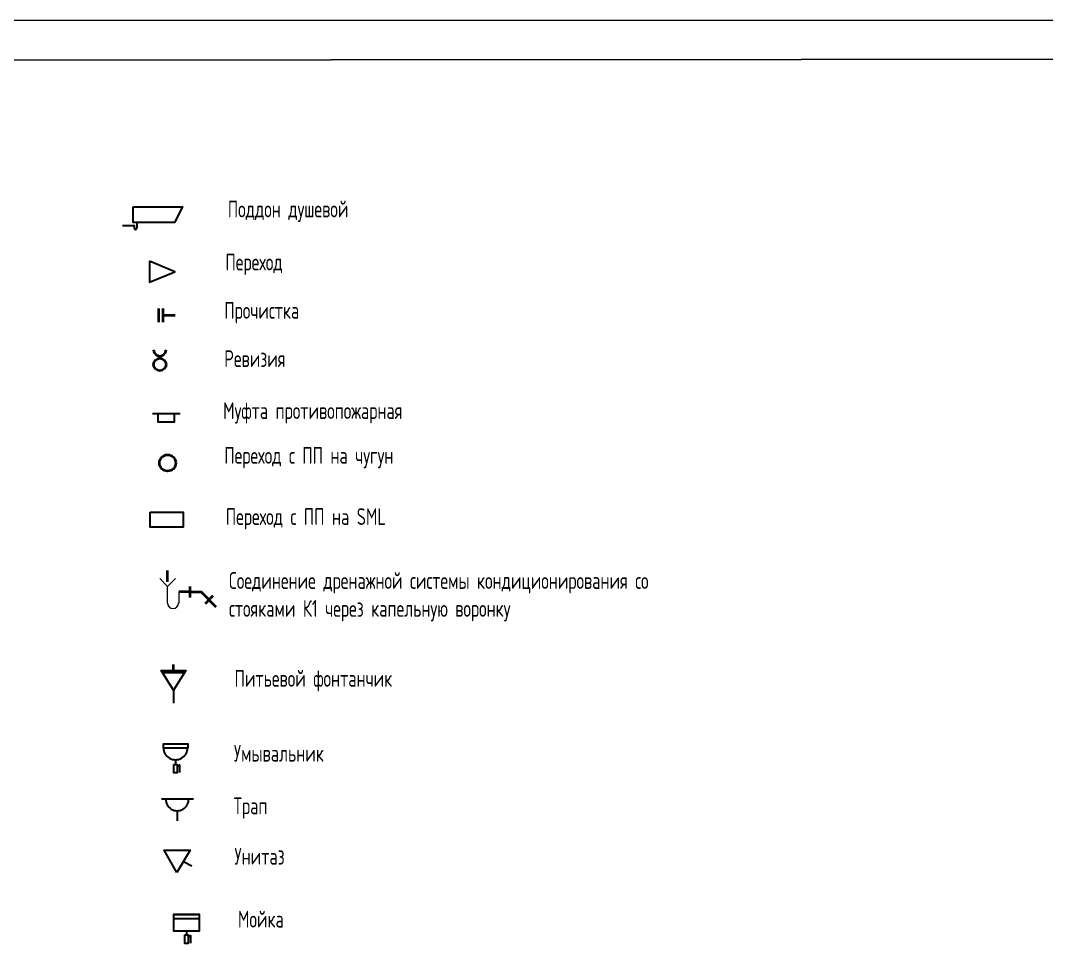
# Model space of a CAD drawing. Header units: millimetres. Extents: x -8689834 to 9420486, y -73560 to 166298.
# Drawn here: x -223147 to -204759, y -73560 to -57016 of the extents above; entities that cross this region are included whole.
import ezdxf

# ---------------------------------------------------------------- set-up
doc = ezdxf.new("R2010")
doc.units = ezdxf.units.MM
doc.header["$MEASUREMENT"] = 0
for name, color, linetype in [('PDF __Арматура', 7, 'Continuous'), ('PDF __ВК-В1', 5, 'Continuous'), ('PDF __ВК-переход с пл. на чуг.', 1, 'Continuous'), ('PDF __ВК-переход с ПП на  SML', 3, 'Continuous'), ('PDF __ВК-питьевой фонтанчик', 7, 'Continuous'), ('PDF __ВК-противопожарные муфты', 1, 'Continuous'), ('PDF __ВК-стены', 7, 'Continuous'), ('PDF __К14', 3, 'Continuous'), ('PDF __Санпр', 7, 'Continuous'), ('PDF __Сантехника', 7, 'Continuous'), ('PDF _TEKSTBK', 7, 'Continuous')]:
    doc.layers.add(name, color=color, linetype=linetype)
doc.layers.add('PDF __ВК-К1', color=7, linetype='Continuous', true_color=0xb80000)
doc.layers.add('ВК_канализация', color=32, linetype='Continuous', lineweight=15)
doc.styles.add('ISOCPEUR', font='isocpeur.ttf', dxfattribs={"width": 0.7})

msp = doc.modelspace()

# ---------------------------------------------------------------- linework, layer by layer
at = {"layer": 'PDF __Арматура', "lineweight": 30}
msp.add_lwpolyline([(-220834.4, -61329), (-220834.4, -61705.8), (-220381.5, -61519.5)], close=True, dxfattribs=at)
at = {"layer": 'PDF __ВК-В1', "lineweight": 40}
msp.add_lwpolyline([(-220404.6, -68666.2), (-220404.6, -68556.1)], dxfattribs=at)
at = {"layer": 'PDF __ВК-К1', "lineweight": 40}
for points in [[(-220669.3, -62425.4), (-220669.3, -62179.9)], [(-220588.9, -62425.4), (-220588.9, -62179.9)], [(-220373, -62302.6), (-220588.9, -62302.6)], [(-220648.2, -63030.7), (-220648.2, -63068.8)], [(-220110.6, -67259.5), (-220309.5, -67259.5)], [(-220110.6, -67158), (-220110.6, -67356.9)], [(-220110.6, -67259.5), (-219911.6, -67259.5), (-219644.9, -67526.2)], [(-219700, -67327.3), (-219839.7, -67471.2)]]:
    msp.add_lwpolyline(points, dxfattribs=at)
msp.add_circle((-220650.3, -63181), 112.2, dxfattribs=at)
msp.add_arc((-220650.3, -62918.6), 112.2, 179.99999, 0.00001, dxfattribs=at)
at = {"layer": 'PDF __ВК-переход с пл. на чуг.', "lineweight": 40}
msp.add_circle((-220510.6, -64946.2), 146, dxfattribs=at)
at = {"layer": 'PDF __ВК-переход с ПП на  SML', "lineweight": 30}
msp.add_lwpolyline([(-220821.7, -65828.8), (-220229.1, -65828.8), (-220229.1, -66095.5), (-220821.7, -66095.5)], close=True, dxfattribs=at)
at = {"layer": 'PDF __ВК-питьевой фонтанчик', "lineweight": 30}
for points in [[(-220404.6, -69021.8), (-220624.7, -68666.2), (-220184.5, -68666.2), (-220404.6, -69021.8), (-220404.6, -69250.3)], [(-220603.5, -68700), (-220205.6, -68700)]]:
    msp.add_lwpolyline(points, dxfattribs=at)
at = {"layer": 'PDF __ВК-противопожарные муфты', "lineweight": 30}
for points in [[(-220783.6, -64059.4), (-220533.9, -64059.4), (-220288.4, -64059.4)], [(-220686.3, -64059.4), (-220686.3, -64207.5), (-220385.7, -64207.5), (-220385.7, -64059.4)]]:
    msp.add_lwpolyline(points, dxfattribs=at)
at = {"layer": 'PDF __ВК-стены', "color": 18, "lineweight": 25, "true_color": 0x000000}
msp.add_lwpolyline([(-251262.1, -57746.2), (-116540.8, -57651.4)], dxfattribs=at)
at = {"layer": 'PDF __К14', "lineweight": 40}
msp.add_lwpolyline([(-220512.7, -67077.5), (-220512.7, -66874.3)], dxfattribs=at)
at = {"layer": 'PDF __Санпр', "lineweight": 30}
for points in [[(-220582.4, -70050.4), (-220582.4, -69982.7), (-220146.4, -69982.7), (-220146.4, -70050.4)], [(-220582.4, -70050.4), (-220146.4, -70050.4)], [(-220366.6, -70270.5), (-220366.6, -70351)], [(-220336.9, -70397.5), (-220294.6, -70359.4), (-220294.6, -70494.9)], [(-220404.7, -73039), (-220404.7, -73335.3), (-219939, -73335.3), (-219939, -73039), (-220404.7, -73039), (-219968.6, -73039)], [(-220404.7, -73110.9), (-219939, -73110.9)], [(-220171.8, -73335.3), (-220171.8, -73407.2)], [(-220142.2, -73453.8), (-220099.9, -73415.7), (-220099.9, -73555.4)]]:
    msp.add_lwpolyline(points, dxfattribs=at)
for points in [[(-220396.2, -70351), (-220336.9, -70351), (-220336.9, -70503.4), (-220396.2, -70503.4)], [(-220201.5, -73407.2), (-220142.2, -73407.2), (-220142.2, -73559.6), (-220201.5, -73559.6)]]:
    msp.add_lwpolyline(points, close=True, dxfattribs=at)
msp.add_arc((-220368.7, -70048.3), 218, 179.99999, 0.00001, dxfattribs=at)
at = {"layer": 'PDF __Сантехника', "lineweight": 30}
for points in [[(-221126.5, -60355.4), (-220241.8, -60355.4), (-220385.7, -60639.1), (-221126.5, -60639.1)], [(-220345.4, -72289.7), (-220574, -71887.6), (-220108.3, -71887.6)]]:
    msp.add_lwpolyline(points, close=True, dxfattribs=at)
for points in [[(-221063, -60639.1), (-221063, -60740.6)], [(-221105.3, -60740.6), (-221105.3, -60698.3), (-221321.2, -60698.3)], [(-220620.5, -70964.8), (-220049.1, -70964.8)], [(-220336.9, -71180.6), (-220336.9, -71362.7)], [(-220226.9, -72090.7), (-220074.5, -72166.9)]]:
    msp.add_lwpolyline(points, dxfattribs=at)
for centre, radius, start, end in [((-221086.3, -60738.5), 23.3, 179.99995, 0.00005), ((-220339, -70975.3), 205.3, 177.4347, 2.5653)]:
    msp.add_arc(centre, radius, start, end, dxfattribs=at)
at = {"layer": 'PDF _TEKSTBK', "lineweight": 18}
for points in [[(-220512.7, -67158), (-220652.4, -67018.3)], [(-220512.7, -67458.5), (-220512.7, -67158), (-220368.8, -67018.3)], [(-220309.5, -67259.5), (-220309.5, -67458.5)]]:
    msp.add_lwpolyline(points, dxfattribs=at)
msp.add_arc((-220413.2, -67456.4), 99.5, 180.00001, 359.99999, dxfattribs=at)
at = {"layer": 'ВК_канализация', "color": 7, "lineweight": 13, "ltscale": 500}
msp.add_lwpolyline([(-172011.2, -57016.1), (-251262.1, -57016.1)], dxfattribs=at)

# ---------------------------------------------------------------- texts
at = {"layer": 'ВК_канализация', "color": 18, "ltscale": 100, "true_color": 0x000000, "char_height": 300, "width": 8368.311, "attachment_point": 4, "style": 'ISOCPEUR'}
for s, insert in [('Поддон душевой', (-219431.8, -60435.6)), ('Переход', (-219474.1, -61386.4)), ('Прочистка', (-219495.2, -62252.8)), ('Ревизия', (-219495.2, -63076.9)), ('Муфта противопожарная', (-219516.3, -64048.8)), ('Переход с ПП на чугун', (-219495.2, -64851.8)), ('Переход с ПП на SML', (-219468.1, -65948.5)), ('Соединение дренажной системы кондиционирования со стояками К1 через капельную воронку', (-219410.6, -67345.1)), ('Питьевой фонтанчик', (-219311.4, -68848.3)), ('Умывальник', (-219321.9, -70149.8)), ('Трап', (-219327, -71133.8)), ('Унитаз', (-219311.7, -71996.7)), ('Мойка', (-219250.2, -73123.8))]:
    msp.add_mtext(s, dxfattribs=dict(at, insert=insert))

doc.saveas('drawing.dxf')
